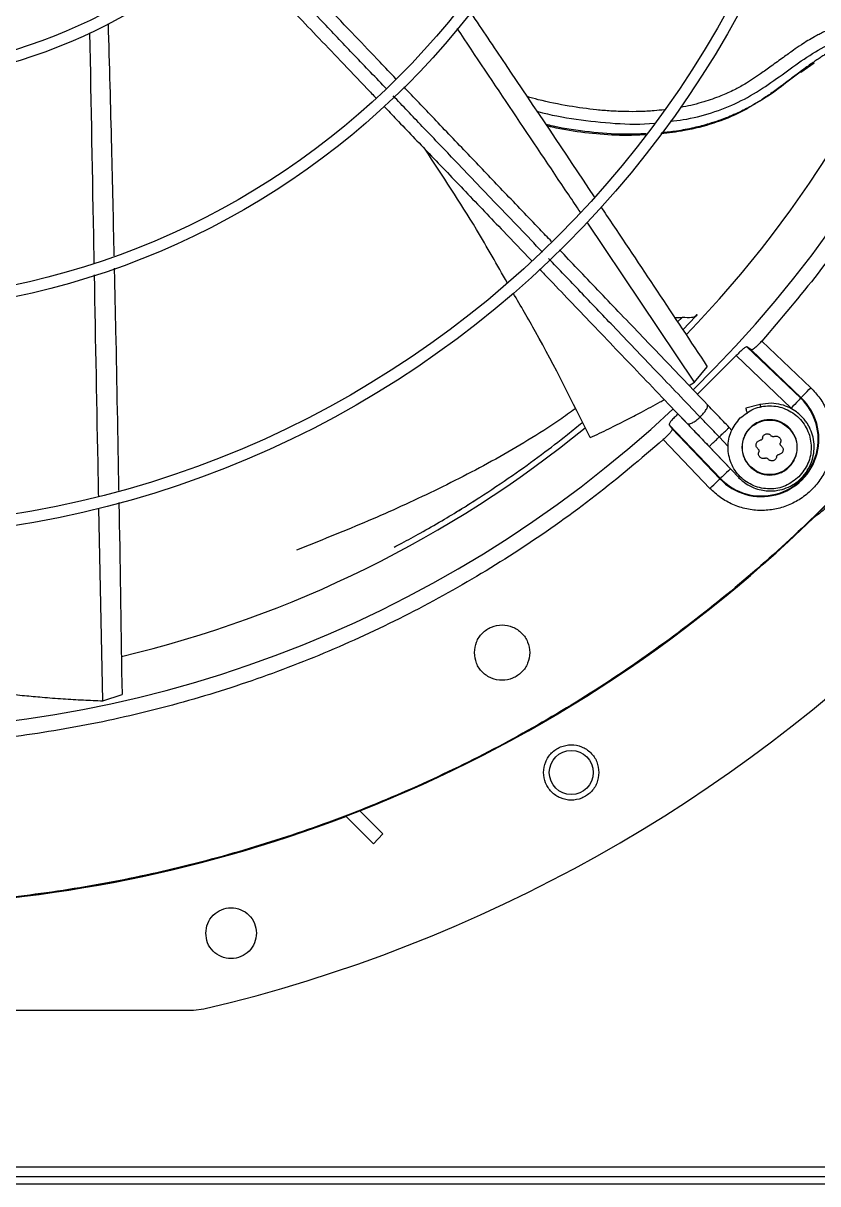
# Model space of a CAD drawing. Header units: inches. Extents: x 1229 to 1453, y -1023 to -720.
# Drawn here: x 1286.54 to 1293.32, y -999.56 to -989.65 of the extents above; entities that cross this region are included whole.
import ezdxf

# ---------------------------------------------------------------- set-up
doc = ezdxf.new("R2010")
doc.units = ezdxf.units.IN
doc.header["$MEASUREMENT"] = 0

msp = doc.modelspace()

# ---------------------------------------------------------------- linework, layer by layer
at = {"color": 18, "linetype": 'Continuous', "lineweight": 25, "true_color": 0x000000}
for p, q in [((1293.1719, -990.071), (1293.2852, -989.9894)), ((1292.2645, -992.7163), (1291.3474, -991.3498)), ((1292.1652, -992.2698), (1292.2771, -992.1517)), ((1292.2689, -992.1586), (1292.2866, -992.1391)), ((1292.2863, -992.1394), (1292.2771, -992.1517)), ((1292.1602, -992.1626), (1292.1199, -992.2017)), ((1292.7485, -992.4409), (1292.7123, -992.414)), ((1292.7123, -992.414), (1293.1707, -992.8522)), ((1292.7485, -992.4409), (1293.1746, -992.8482)), ((1292.8394, -992.3644), (1293.2562, -992.7628)), ((1292.6204, -992.4895), (1292.2905, -992.8195)), ((1293.0891, -992.9376), (1292.6204, -992.4895)), ((1292.2645, -992.7163), (1292.374, -992.5835)), ((1292.2179, -992.7435), (1292.2645, -992.7163)), ((1293.1746, -992.8482), (1293.1707, -992.8522)), ((1292.8238, -992.9065), (1292.7016, -992.9363)), ((1292.123, -992.987), (1292.571, -993.4557)), ((1292.0475, -993.0789), (1292.0743, -993.1151)), ((1292.0475, -993.0789), (1292.4856, -993.5373)), ((1292.4816, -993.5411), (1292.0743, -993.1151)), ((1292.5844, -993.1271), (1292.5605, -993.102)), ((1292.3963, -993.6227), (1291.9979, -993.2059)), ((1292.5513, -993.2634), (1292.4751, -993.1836)), ((1292.3897, -993.2652), (1292.6428, -993.5301)), ((1292.4856, -993.5373), (1292.4816, -993.5411)), ((1287.2151, -995.4348), (1287.1824, -993.7921)), ((1287.2151, -995.4348), (1287.3791, -995.3822)), ((1289.2881, -996.4195), (1289.5239, -996.6553)), ((1289.6058, -996.5701), (1289.4084, -996.3728)), ((1289.5239, -996.6553), (1289.6058, -996.5701)), ((1282.233, -998.0756), (1287.9882, -998.0756)), ((1287.9882, -998.0756), (1288.0785, -998.0651)), ((1271.7734, -999.411), (1298.6274, -999.411)), ((1271.6974, -999.494), (1298.7033, -999.494)), ((1271.6974, -999.557), (1298.7033, -999.557))]:
    msp.add_line(p, q, dxfattribs=at)
at = {"color": 18, "linetype": 'Continuous', "lineweight": 25, "true_color": 0x000000, "flags": 128}
for points in [[(1293.1707, -992.8522), (1293.1689, -992.8541), (1293.1641, -992.8591), (1293.1565, -992.8671), (1293.1463, -992.8777), (1293.134, -992.8906), (1293.12, -992.9052), (1293.1048, -992.9211), (1293.0891, -992.9376)], [(1293.1746, -992.8482), (1293.1764, -992.8463), (1293.1812, -992.8413), (1293.1888, -992.8333), (1293.1989, -992.8227), (1293.2113, -992.8098), (1293.2253, -992.7951), (1293.2404, -992.7793), (1293.2562, -992.7628)], [(1292.3963, -993.6227), (1292.4127, -993.607), (1292.4286, -993.5918), (1292.4432, -993.5778), (1292.4561, -993.5655), (1292.4667, -993.5554), (1292.4747, -993.5477), (1292.4797, -993.5429), (1292.4816, -993.5411)], [(1292.571, -993.4557), (1292.5545, -993.4714), (1292.5387, -993.4866), (1292.524, -993.5006), (1292.5112, -993.5129), (1292.5005, -993.523), (1292.4926, -993.5306), (1292.4875, -993.5355), (1292.4856, -993.5373)]]:
    msp.add_lwpolyline(points, dxfattribs=at)
at = {"color": 18, "linetype": 'Continuous', "lineweight": 25, "true_color": 0x000000}
for centre, radius in [((1285.1106, -985.4772), 11.7126), ((1285.1106, -985.4772), 8.5704), ((1285.1106, -985.4772), 8.472), ((1285.1106, -985.4772), 6.6478), ((1285.1106, -985.4772), 6.5493), ((1285.1106, -985.4772), 4.7037), ((1285.1106, -985.4772), 4.6053), ((1291.213, -996.0468), 0.1875)]:
    msp.add_circle(centre, radius, dxfattribs=at)
for centre, radius, start, end in [((1285.1106, -985.4772), 10.2157, 314.3624, 43.03697), ((1285.1106, -985.4772), 12.9331, 283.26667, 346.73333), ((1285.1106, -985.4772), 9.8425, 316.0273, 341.93053), ((1285.1106, -985.4772), 10.2157, 224.36307, 313.03719), ((1292.8359, -993.2025), 0.4901, 223.70945, 46.29055), ((1292.8359, -993.2025), 0.4845, 223.70945, 46.29055), ((1285.1106, -985.4772), 9.8425, 283.29628, 309.20157), ((1285.1106, -985.4772), 11.7147, 291.53134, 314.20264), ((1285.1106, -985.4772), 11.7147, 250.65335, 290.90006)]:
    msp.add_arc(centre, radius, start, end, dxfattribs=at)
for points, knots in [([(1296.8201, -985.4772), (1296.8153, -985.7326), (1296.8057, -986.2436), (1296.7277, -987.0067), (1296.6035, -987.7632), (1296.4292, -988.51), (1296.2066, -989.2438), (1295.9365, -989.9614), (1295.6201, -990.6599), (1295.2586, -991.3361), (1294.8537, -991.9873), (1294.407, -992.6106), (1293.9206, -993.2033), (1293.3964, -993.763), (1292.8368, -994.2871), (1292.244, -994.7736), (1291.6207, -995.2202), (1290.9696, -995.6252), (1290.2933, -995.9866), (1289.5949, -996.3031), (1288.8772, -996.5732), (1288.1434, -996.7958), (1287.3967, -996.9699), (1286.6401, -997.0948), (1285.877, -997.17), (1285.1106, -997.1951), (1284.3442, -997.17), (1283.5811, -997.0948), (1282.8246, -996.9699), (1282.0778, -996.7958), (1281.344, -996.5732), (1280.6264, -996.3031), (1279.9279, -995.9866), (1279.2517, -995.6252), (1278.6005, -995.2202), (1277.9772, -994.7736), (1277.3845, -994.2871), (1276.8248, -993.763), (1276.3006, -993.2033), (1275.8142, -992.6106), (1275.3675, -991.9873), (1274.9626, -991.3361), (1274.6012, -990.6599), (1274.2847, -989.9614), (1274.0146, -989.2438), (1273.792, -988.51), (1273.6177, -987.7632), (1273.4936, -987.0067), (1273.4156, -986.2436), (1273.4059, -985.7326), (1273.4011, -985.4772)], [0, 0, 0, 0, 0.020833, 0.041667, 0.0625, 0.083333, 0.104167, 0.125, 0.145833, 0.166667, 0.1875, 0.208333, 0.229167, 0.25, 0.270833, 0.291667, 0.3125, 0.333333, 0.354167, 0.375, 0.395833, 0.416667, 0.4375, 0.458333, 0.479167, 0.5, 0.520833, 0.541667, 0.5625, 0.583333, 0.604167, 0.625, 0.645833, 0.666667, 0.6875, 0.708333, 0.729167, 0.75, 0.770833, 0.791667, 0.8125, 0.833333, 0.854167, 0.875, 0.895833, 0.916667, 0.9375, 0.958333, 0.979167, 1, 1, 1, 1]), ([(1295.4628, -985.4772), (1295.4575, -985.7283), (1295.447, -986.2307), (1295.3617, -986.9802), (1295.2261, -987.7218), (1295.0358, -988.4515), (1294.7933, -989.1654), (1294.4994, -989.8598), (1294.156, -990.5311), (1293.7639, -991.175), (1293.3289, -991.7913), (1293.0025, -992.1734), (1292.8394, -992.3644)], [0, 0, 0, 0, 0.1, 0.2, 0.3, 0.4, 0.5, 0.6, 0.7, 0.8, 0.9, 1, 1, 1, 1]), ([(1289.7164, -990.1259), (1289.6712, -990.0786), (1289.5554, -989.9575), (1289.3573, -989.7501), (1289.1318, -989.5141), (1288.9129, -989.2851), (1288.7199, -989.0831), (1288.5655, -988.9215), (1288.4749, -988.8268), (1288.4409, -988.7911)], [0, 0, 0, 0, 0.106778, 0.27357, 0.467156, 0.637764, 0.788021, 0.920206, 1, 1, 1, 1]), ([(1289.639, -990.2159), (1289.5469, -990.1195), (1289.3688, -989.9331), (1289.1096, -989.6619), (1288.8541, -989.3945), (1288.603, -989.1318), (1288.4325, -988.9533), (1288.3506, -988.8676)], [0, 0, 0, 0, 0.215401, 0.416422, 0.604342, 0.810085, 1, 1, 1, 1]), ([(1288.271, -988.9553), (1288.3194, -989.0059), (1288.4353, -989.1272), (1288.6274, -989.3282), (1288.8342, -989.5446), (1289.0427, -989.7628), (1289.2507, -989.9805), (1289.421, -990.1587), (1289.5219, -990.2643), (1289.5472, -990.2908)], [0, 0, 0, 0, 0.113219, 0.271447, 0.450247, 0.598735, 0.761491, 0.940154, 1, 1, 1, 1]), ([(1290.3538, -989.5631), (1290.4519, -989.7083), (1290.8055, -990.2316), (1291.1554, -990.7554), (1291.4083, -991.1338)], [0, 0, 0, 0, 0.277328, 1, 1, 1, 1]), ([(1287.2599, -989.6538), (1287.27, -990.0065), (1287.2892, -990.6687), (1287.3033, -991.3298), (1287.31, -991.6389)], [0, 0, 0, 0, 0.532574, 1, 1, 1, 1]), ([(1293.6182, -989.6533), (1293.6071, -989.6547), (1293.5843, -989.6575), (1293.5493, -989.6641), (1293.5131, -989.6727), (1293.48, -989.6825), (1293.4462, -989.6941), (1293.41, -989.7081), (1293.3687, -989.7263), (1293.3271, -989.7469), (1293.2817, -989.7715), (1293.2312, -989.8012), (1293.1714, -989.8395), (1293.1016, -989.8872), (1293.0161, -989.9483), (1292.9238, -990.0165), (1292.8367, -990.0795), (1292.7613, -990.1309), (1292.6874, -990.1768), (1292.5979, -990.2251), (1292.4824, -990.2773), (1292.3367, -990.3276), (1292.2209, -990.3583), (1292.1535, -990.3691), (1292.1466, -990.3702)], [0, 0, 0, 0, 0.020249, 0.041453, 0.06358, 0.0866, 0.102644, 0.126716, 0.155363, 0.182381, 0.209021, 0.246964, 0.28662, 0.336424, 0.399614, 0.478049, 0.547726, 0.599316, 0.648188, 0.709671, 0.786695, 0.879286, 0.987576, 1, 1, 1, 1]), ([(1287.1421, -991.6989), (1287.1413, -991.6583), (1287.1288, -991.0049), (1287.1169, -990.3498), (1287.1057, -989.7354)], [0, 0, 0, 0, 0.06208, 1, 1, 1, 1]), ([(1291.2908, -991.2655), (1291.2578, -991.2163), (1290.9078, -990.6949), (1290.5572, -990.1712), (1290.2397, -989.697)], [0, 0, 0, 0, 0.0944065, 1, 1, 1, 1]), ([(1292.0575, -990.4886), (1292.0948, -990.4847), (1292.2154, -990.4718), (1292.4119, -990.42), (1292.6406, -990.3319), (1292.846, -990.2117), (1293.0334, -990.0756), (1293.2198, -989.9411), (1293.3858, -989.8427), (1293.5251, -989.786), (1293.5941, -989.7716), (1293.6281, -989.7644)], [0, 0, 0, 0, 0.062061, 0.2004, 0.339028, 0.477389, 0.612625, 0.745151, 0.874644, 0.938101, 1, 1, 1, 1]), ([(1293.7052, -989.7703), (1293.691, -989.7734), (1293.6624, -989.7794), (1293.6163, -989.7952), (1293.5658, -989.8158), (1293.5095, -989.8429), (1293.4619, -989.869), (1293.4273, -989.8893), (1293.4058, -989.9022), (1293.3803, -989.9181), (1293.3509, -989.9369), (1293.3176, -989.9589), (1293.2944, -989.9749), (1293.2822, -989.9833)], [0, 0, 0, 0, 0.1134604, 0.2288291, 0.3287259, 0.4662096, 0.6156037, 0.6557334, 0.7054736, 0.7648016, 0.8336916, 0.9121077, 1, 1, 1, 1]), ([(1293.2822, -989.9833), (1293.2732, -989.9896), (1293.2496, -990.006), (1293.2059, -990.0377), (1293.145, -990.0828), (1293.077, -990.1342), (1293.0138, -990.1819), (1292.9617, -990.2203), (1292.9175, -990.2519), (1292.8651, -990.2881), (1292.8057, -990.3264), (1292.7405, -990.3641), (1292.6585, -990.4072), (1292.5444, -990.4588), (1292.4035, -990.5083), (1292.2552, -990.547), (1292.119, -990.5738), (1292.0254, -990.5835), (1291.9822, -990.588)], [0, 0, 0, 0, 0.022647, 0.059458, 0.112119, 0.18067, 0.238274, 0.278725, 0.316919, 0.352854, 0.412853, 0.465175, 0.50977, 0.604918, 0.722403, 0.813144, 0.913791, 1, 1, 1, 1]), ([(1293.1655, -990.0697), (1293.1355, -990.092), (1293.0387, -990.1641), (1292.9257, -990.2576), (1292.8283, -990.3129), (1292.8033, -990.3271)], [0, 0, 0, 0, 0.250471, 0.807585, 1, 1, 1, 1]), ([(1290.9665, -991.605), (1290.8356, -991.468), (1290.5836, -991.2043), (1290.2415, -990.8464), (1289.9477, -990.5389), (1289.7754, -990.3586), (1289.6922, -990.2716)], [0, 0, 0, 0, 0.30978, 0.596486, 0.805334, 1, 1, 1, 1]), ([(1291.0444, -991.5156), (1291.0107, -991.4804), (1290.8776, -991.3411), (1290.6526, -991.1056), (1290.3639, -990.8035), (1290.0877, -990.5144), (1289.8922, -990.3099), (1289.7941, -990.2072), (1289.7834, -990.196)], [0, 0, 0, 0, 0.080733, 0.319058, 0.536803, 0.768161, 0.974842, 1, 1, 1, 1]), ([(1292.0078, -990.3908), (1291.9786, -990.3942), (1291.9085, -990.4022), (1291.7966, -990.4072), (1291.6733, -990.4077), (1291.551, -990.4024), (1291.3913, -990.3893), (1291.184, -990.3598), (1290.9854, -990.3212), (1290.8672, -990.2876), (1290.8353, -990.2786)], [0, 0, 0, 0, 0.07502, 0.180082, 0.284248, 0.387504, 0.489825, 0.689099, 0.916212, 1, 1, 1, 1]), ([(1289.6145, -990.3612), (1289.6503, -990.3987), (1289.7794, -990.5337), (1290.0116, -990.7767), (1290.3156, -991.0949), (1290.6066, -991.3993), (1290.7937, -991.5951), (1290.8735, -991.6787)], [0, 0, 0, 0, 0.084804, 0.305611, 0.551323, 0.808548, 1, 1, 1, 1]), ([(1292.7942, -990.3324), (1292.7512, -990.3591), (1292.6378, -990.4294), (1292.4301, -990.509), (1292.1988, -990.5716), (1292.0442, -990.5884), (1291.9762, -990.5959)], [0, 0, 0, 0, 0.180134, 0.474516, 0.768977, 1, 1, 1, 1]), ([(1290.9192, -990.4038), (1290.9222, -990.4046), (1291.0321, -990.4354), (1291.2553, -990.4755), (1291.5868, -990.5108), (1291.8115, -990.5185), (1291.9212, -990.5053), (1291.9213, -990.5053)], [0, 0, 0, 0, 0.009339, 0.33831, 0.668437, 0.999941, 1, 1, 1, 1]), ([(1291.8534, -990.595), (1291.791, -990.5979), (1291.6299, -990.6055), (1291.3634, -990.5818), (1291.1388, -990.551), (1291.0155, -990.5207), (1290.994, -990.5155)], [0, 0, 0, 0, 0.2176729, 0.5612923, 0.9236617, 1, 1, 1, 1]), ([(1291.8457, -990.6052), (1291.7831, -990.608), (1291.6331, -990.6146), (1291.3944, -990.5958), (1291.1751, -990.5684), (1291.0459, -990.5383), (1291.0026, -990.5283)], [0, 0, 0, 0, 0.222117, 0.53282, 0.843555, 1, 1, 1, 1]), ([(1290.6677, -991.8694), (1290.5811, -991.716), (1290.3614, -991.3269), (1290.1149, -990.9543), (1289.9656, -990.7286)], [0, 0, 0, 0, 0.394211, 1, 1, 1, 1]), ([(1291.4648, -991.2182), (1291.4814, -991.243), (1291.7865, -991.6983), (1292.0884, -992.1532), (1292.374, -992.5835)], [0, 0, 0, 0, 0.054286, 1, 1, 1, 1]), ([(1292.312, -993.013), (1292.1866, -992.8818), (1291.9401, -992.6238), (1291.5991, -992.267), (1291.2935, -991.9472), (1291.1095, -991.7546), (1291.019, -991.66)], [0, 0, 0, 0, 0.292964, 0.576036, 0.791578, 1, 1, 1, 1]), ([(1292.3729, -992.9058), (1292.2429, -992.7697), (1291.9908, -992.5059), (1291.6217, -992.1197), (1291.3316, -991.8161), (1291.1639, -991.6407), (1291.1124, -991.5868)], [0, 0, 0, 0, 0.311687, 0.604241, 0.878427, 1, 1, 1, 1]), ([(1287.3123, -991.7437), (1287.3164, -991.9207), (1287.331, -992.5541), (1287.3423, -993.1858), (1287.3504, -993.641)], [0, 0, 0, 0, 0.279322, 1, 1, 1, 1]), ([(1290.9415, -991.7498), (1290.9563, -991.7653), (1291.0983, -991.9139), (1291.3752, -992.2037), (1291.7811, -992.6284), (1292.0588, -992.919), (1292.2022, -993.069)], [0, 0, 0, 0, 0.034881, 0.334857, 0.656456, 1, 1, 1, 1]), ([(1287.1804, -993.6895), (1287.1792, -993.6297), (1287.1667, -993.001), (1287.1548, -992.3701), (1287.144, -991.7993)], [0, 0, 0, 0, 0.095129, 1, 1, 1, 1]), ([(1291.3747, -993.1893), (1291.2243, -992.8857), (1291.0173, -992.4678), (1290.7818, -992.0656), (1290.7174, -991.9556)], [0, 0, 0, 0, 0.726612, 1, 1, 1, 1]), ([(1292.2771, -992.1517), (1292.2667, -992.1575), (1292.2448, -992.1696), (1292.1893, -992.165), (1292.1602, -992.1626)], [0, 0, 0, 0, 0.475866, 1, 1, 1, 1]), ([(1292.0943, -992.1633), (1292.1048, -992.1632), (1292.1274, -992.1631), (1292.1488, -992.1628), (1292.1602, -992.1626)], [0, 0, 0, 0, 0.464568, 1, 1, 1, 1]), ([(1292.7123, -992.414), (1292.7094, -992.414), (1292.7036, -992.414), (1292.681, -992.4307), (1292.652, -992.4567), (1292.6308, -992.4787), (1292.6204, -992.4895)], [0, 0, 0, 0, 0.252626, 0.50325, 0.755221, 1, 1, 1, 1]), ([(1292.8394, -992.3644), (1292.8292, -992.3754), (1292.8085, -992.3979), (1292.7798, -992.4242), (1292.7572, -992.4409), (1292.7514, -992.4409), (1292.7485, -992.4409)], [0, 0, 0, 0, 0.24423, 0.496401, 0.7472, 1, 1, 1, 1]), ([(1293.2562, -992.7628), (1293.2831, -992.7917), (1293.3379, -992.8503), (1293.3969, -992.9576), (1293.435, -993.0752), (1293.4481, -993.1974), (1293.437, -993.3174), (1293.4031, -993.4324), (1293.3469, -993.5398), (1293.2689, -993.6355), (1293.1732, -993.7135), (1293.0659, -993.7697), (1292.9509, -993.8036), (1292.8308, -993.8147), (1292.7086, -993.8015), (1292.5911, -993.7634), (1292.4837, -993.7045), (1292.4251, -993.6497), (1292.3963, -993.6227)], [0, 0, 0, 0, 0.060995, 0.124061, 0.187994, 0.251491, 0.313298, 0.373713, 0.436213, 0.5, 0.563787, 0.626287, 0.686703, 0.74851, 0.812006, 0.875939, 0.939005, 1, 1, 1, 1]), ([(1291.2471, -992.9423), (1291.203, -992.9742), (1291.0694, -993.071), (1290.8431, -993.2135), (1290.4764, -993.4275), (1290.0106, -993.6639), (1289.444, -993.9204), (1289.0602, -994.0727), (1288.8681, -994.1489)], [0, 0, 0, 0, 0.0577, 0.174857, 0.292286, 0.527695, 0.763644, 1, 1, 1, 1]), ([(1291.3747, -993.1893), (1291.4274, -993.1642), (1291.5292, -993.1157), (1291.675, -993.0424), (1291.821, -992.9662), (1291.9304, -992.9075), (1291.9946, -992.8713), (1292.0067, -992.8644)], [0, 0, 0, 0, 0.2465312, 0.4760227, 0.6884177, 0.9413045, 1, 1, 1, 1]), ([(1292.312, -993.013), (1292.3225, -993.0023), (1292.3436, -992.9808), (1292.3664, -992.9481), (1292.3788, -992.9201), (1292.3749, -992.9106), (1292.3729, -992.9058)], [0, 0, 0, 0, 0.2429508, 0.4859047, 0.7429515, 1, 1, 1, 1]), ([(1292.5605, -993.102), (1292.5287, -993.0688), (1292.4651, -993.0022), (1292.4036, -992.9379), (1292.3729, -992.9058)], [0, 0, 0, 0, 0.500001, 1, 1, 1, 1]), ([(1292.6412, -993.5285), (1292.6618, -993.5474), (1292.7007, -993.5832), (1292.7676, -993.6175), (1292.8301, -993.6368), (1292.8987, -993.6462), (1292.9718, -993.6422), (1293.0492, -993.6207), (1293.1187, -993.5849), (1293.18, -993.5346), (1293.2297, -993.4722), (1293.2651, -993.4007), (1293.2847, -993.3234), (1293.2875, -993.2442), (1293.2742, -993.1683), (1293.2514, -993.1106), (1293.2276, -993.069), (1293.2052, -993.0371), (1293.1746, -993.0025), (1293.1319, -992.9657), (1293.0749, -992.931), (1293.0027, -992.9044), (1292.9158, -992.8913), (1292.8551, -992.9014), (1292.8231, -992.9067)], [0, 0, 0, 0, 0.053383, 0.100934, 0.142644, 0.178507, 0.233213, 0.281771, 0.331519, 0.382115, 0.432747, 0.483378, 0.53401, 0.584641, 0.634227, 0.680757, 0.702881, 0.726042, 0.755415, 0.791313, 0.833729, 0.882655, 0.938083, 1, 1, 1, 1]), ([(1292.6549, -993.0215), (1292.6915, -992.9925), (1292.7646, -992.9344), (1292.906, -992.909), (1293.0445, -992.9361), (1293.1626, -993.015), (1293.2415, -993.133), (1293.2686, -993.2716), (1293.2431, -993.4129), (1293.1851, -993.486), (1293.156, -993.5226)], [0, 0, 0, 0, 0.125, 0.25, 0.375, 0.5, 0.625, 0.75, 0.875, 1, 1, 1, 1]), ([(1292.702, -992.9378), (1292.7019, -992.9374), (1292.7015, -992.9358), (1292.7042, -992.9468), (1292.7082, -992.9632), (1292.7119, -992.9784), (1292.7129, -992.9828)], [0, 0, 0, 0, 0.124221, 0.489439, 0.854973, 1, 1, 1, 1]), ([(1292.8231, -992.9067), (1292.8234, -992.908), (1292.8239, -992.9103), (1292.8278, -992.9263), (1292.8294, -992.9328)], [0, 0, 0, 0, 0.588459, 1, 1, 1, 1]), ([(1292.123, -992.987), (1292.1121, -992.9974), (1292.0901, -993.0186), (1292.0641, -993.0476), (1292.0475, -993.0701), (1292.0475, -993.076), (1292.0475, -993.0789)], [0, 0, 0, 0, 0.244785, 0.49675, 0.747374, 1, 1, 1, 1]), ([(1292.2022, -993.069), (1292.2068, -993.0712), (1292.2161, -993.0755), (1292.2447, -993.0644), (1292.2784, -993.0431), (1292.3008, -993.023), (1292.312, -993.013)], [0, 0, 0, 0, 0.257048, 0.514095, 0.757047, 1, 1, 1, 1]), ([(1292.4751, -993.1836), (1292.4441, -993.1512), (1292.3888, -993.0933), (1292.3355, -993.0376), (1292.312, -993.013)], [0, 0, 0, 0, 0.559898, 1, 1, 1, 1]), ([(1293.156, -993.5226), (1293.1195, -993.5516), (1293.0464, -993.6097), (1292.905, -993.6351), (1292.7665, -993.608), (1292.6484, -993.5291), (1292.5695, -993.4111), (1292.5424, -993.2725), (1292.5679, -993.1312), (1292.6259, -993.0581), (1292.6549, -993.0215)], [0, 0, 0, 0, 0.1250001, 0.2500001, 0.3750001, 0.5000002, 0.625, 0.7500001, 0.8750002, 1, 1, 1, 1]), ([(1293.0725, -993.105), (1293.0481, -993.0857), (1292.9994, -993.047), (1292.9052, -993.03), (1292.8128, -993.0481), (1292.7341, -993.1007), (1292.6815, -993.1794), (1292.6634, -993.2717), (1292.6804, -993.366), (1292.7191, -993.4147), (1292.7385, -993.4391)], [0, 0, 0, 0, 0.125, 0.25, 0.375, 0.5, 0.625, 0.75, 0.875, 1, 1, 1, 1]), ([(1292.7409, -993.4366), (1292.7218, -993.4126), (1292.6837, -993.3646), (1292.667, -993.2717), (1292.6848, -993.1807), (1292.7366, -993.1032), (1292.8142, -993.0513), (1292.9052, -993.0335), (1292.998, -993.0502), (1293.0461, -993.0884), (1293.0701, -993.1075)], [0, 0, 0, 0, 0.125, 0.25, 0.375, 0.5, 0.625, 0.75, 0.875, 1, 1, 1, 1]), ([(1290.4295, -993.7002), (1290.5232, -993.6383), (1290.7009, -993.521), (1290.951, -993.3398), (1291.1501, -993.1884), (1291.2655, -993.0939), (1291.3076, -993.0594)], [0, 0, 0, 0, 0.317134, 0.6013782, 0.8544537, 1, 1, 1, 1]), ([(1292.0743, -993.1151), (1292.0743, -993.118), (1292.0743, -993.1238), (1292.0576, -993.1463), (1292.0313, -993.1751), (1292.0089, -993.1958), (1291.9979, -993.2059)], [0, 0, 0, 0, 0.2528, 0.5036, 0.755766, 1, 1, 1, 1]), ([(1292.2022, -993.069), (1292.2329, -993.1011), (1292.2943, -993.1654), (1292.3579, -993.232), (1292.3897, -993.2652)], [0, 0, 0, 0, 0.499999, 1, 1, 1, 1]), ([(1292.4751, -993.1836), (1292.4859, -993.1733), (1292.5077, -993.1525), (1292.5359, -993.1255), (1292.5564, -993.1059), (1292.5591, -993.1033), (1292.5605, -993.102)], [0, 0, 0, 0, 0.242952, 0.485904, 0.74295, 1, 1, 1, 1]), ([(1292.7385, -993.4391), (1292.7628, -993.4584), (1292.8116, -993.4971), (1292.9058, -993.5141), (1292.9982, -993.496), (1293.0769, -993.4434), (1293.1295, -993.3647), (1293.1475, -993.2724), (1293.1306, -993.1781), (1293.0919, -993.1294), (1293.0725, -993.105)], [0, 0, 0, 0, 0.125, 0.25, 0.375, 0.5, 0.625, 0.75, 0.875, 1, 1, 1, 1]), ([(1293.0701, -993.1075), (1293.0892, -993.1315), (1293.1273, -993.1795), (1293.144, -993.2724), (1293.1262, -993.3634), (1293.0744, -993.4409), (1292.9968, -993.4928), (1292.9058, -993.5106), (1292.8129, -993.4939), (1292.7649, -993.4557), (1292.7409, -993.4366)], [0, 0, 0, 0, 0.125, 0.25, 0.375, 0.5, 0.625, 0.75, 0.875, 1, 1, 1, 1]), ([(1291.9979, -993.2059), (1291.8068, -993.3691), (1291.4248, -993.6954), (1290.8084, -994.1304), (1290.1646, -994.5225), (1289.4932, -994.866), (1288.7989, -995.1599), (1288.0849, -995.4024), (1287.3552, -995.5925), (1286.6137, -995.7289), (1285.8641, -995.8111), (1285.1106, -995.8385), (1284.3571, -995.8111), (1283.6076, -995.7289), (1282.866, -995.5925), (1282.1363, -995.4024), (1281.4224, -995.1599), (1280.728, -994.866), (1280.0567, -994.5225), (1279.4128, -994.1304), (1278.7965, -993.6954), (1278.4144, -993.3691), (1278.2234, -993.2059)], [0, 0, 0, 0, 0.05, 0.1, 0.15, 0.2, 0.25, 0.3, 0.35, 0.4, 0.45, 0.5, 0.55, 0.6, 0.65, 0.7, 0.75, 0.8, 0.85, 0.9, 0.95, 1, 1, 1, 1]), ([(1292.3897, -993.2652), (1292.391, -993.2639), (1292.3938, -993.2614), (1292.4142, -993.2418), (1292.4425, -993.2148), (1292.4642, -993.194), (1292.4751, -993.1836)], [0, 0, 0, 0, 0.25705, 0.514096, 0.757048, 1, 1, 1, 1]), ([(1292.8058, -993.2839), (1292.8027, -993.281), (1292.7968, -993.2756), (1292.7915, -993.2646), (1292.7895, -993.2531), (1292.7909, -993.2413), (1292.7955, -993.2305), (1292.8031, -993.2215), (1292.8131, -993.2147), (1292.8209, -993.2129), (1292.8251, -993.212)], [0, 0, 0, 0, 0.136224, 0.254552, 0.379562, 0.499975, 0.620366, 0.745378, 0.863732, 1, 1, 1, 1]), ([(1292.8454, -993.1916), (1292.8448, -993.1942), (1292.8437, -993.1992), (1292.8389, -993.2055), (1292.8326, -993.2102), (1292.8276, -993.2114), (1292.8251, -993.212)], [0, 0, 0, 0, 0.25602, 0.500002, 0.743957, 1, 1, 1, 1]), ([(1292.8454, -993.1916), (1292.8463, -993.1875), (1292.8481, -993.1797), (1292.855, -993.1696), (1292.8639, -993.1621), (1292.8748, -993.1574), (1292.8865, -993.156), (1292.898, -993.1581), (1292.909, -993.1633), (1292.9144, -993.1692), (1292.9173, -993.1724)], [0, 0, 0, 0, 0.136252, 0.254614, 0.379608, 0.500024, 0.620414, 0.745448, 0.863763, 1, 1, 1, 1]), ([(1292.9451, -993.1798), (1292.9426, -993.1806), (1292.9377, -993.1821), (1292.9299, -993.1811), (1292.9226, -993.178), (1292.9191, -993.1743), (1292.9173, -993.1724)], [0, 0, 0, 0, 0.255956, 0.49988, 0.743891, 1, 1, 1, 1]), ([(1292.9451, -993.1798), (1292.9492, -993.1785), (1292.9568, -993.1761), (1292.9689, -993.1771), (1292.98, -993.1809), (1292.9861, -993.186), (1292.989, -993.1885)], [0, 0, 0, 0, 0.27249, 0.509192, 0.75919, 1, 1, 1, 1]), ([(1292.989, -993.1885), (1292.9915, -993.1915), (1292.9966, -993.1975), (1293.0005, -993.2088), (1293.0014, -993.2209), (1292.999, -993.2285), (1292.9977, -993.2324)], [0, 0, 0, 0, 0.240774, 0.490786, 0.736609, 1, 1, 1, 1]), ([(1293.0052, -993.2602), (1293.0033, -993.2584), (1292.9995, -993.2549), (1292.9964, -993.2477), (1292.9955, -993.2399), (1292.997, -993.235), (1292.9977, -993.2324)], [0, 0, 0, 0, 0.256075, 0.500106, 0.744003, 1, 1, 1, 1]), ([(1292.8058, -993.2839), (1292.8077, -993.2857), (1292.8115, -993.2892), (1292.8146, -993.2964), (1292.8155, -993.3043), (1292.814, -993.3092), (1292.8132, -993.3117)], [0, 0, 0, 0, 0.2560619, 0.5000918, 0.7459722, 1, 1, 1, 1]), ([(1292.822, -993.3556), (1292.8195, -993.3526), (1292.8144, -993.3466), (1292.8105, -993.3355), (1292.8096, -993.3234), (1292.812, -993.3157), (1292.8132, -993.3117)], [0, 0, 0, 0, 0.240813, 0.490878, 0.727518, 1, 1, 1, 1]), ([(1292.9656, -993.3525), (1292.9662, -993.3499), (1292.9673, -993.3449), (1292.972, -993.3386), (1292.9784, -993.3339), (1292.9834, -993.3327), (1292.9859, -993.3321)], [0, 0, 0, 0, 0.256029, 0.499999, 0.743953, 1, 1, 1, 1]), ([(1293.0052, -993.2602), (1293.0083, -993.2631), (1293.0142, -993.2685), (1293.0194, -993.2794), (1293.0215, -993.291), (1293.0201, -993.3027), (1293.0155, -993.3135), (1293.0081, -993.3224), (1292.9981, -993.3294), (1292.9901, -993.3312), (1292.9859, -993.3321)], [0, 0, 0, 0, 0.133492, 0.255987, 0.378465, 0.499254, 0.621539, 0.739535, 0.861871, 1, 1, 1, 1]), ([(1292.8659, -993.3643), (1292.8618, -993.3656), (1292.8542, -993.368), (1292.8421, -993.367), (1292.831, -993.3632), (1292.8249, -993.3581), (1292.822, -993.3556)], [0, 0, 0, 0, 0.272458, 0.509122, 0.759161, 1, 1, 1, 1]), ([(1292.8659, -993.3643), (1292.8684, -993.3635), (1292.8733, -993.362), (1292.8811, -993.363), (1292.8884, -993.3661), (1292.8919, -993.3698), (1292.8937, -993.3718)], [0, 0, 0, 0, 0.255969, 0.499889, 0.743897, 1, 1, 1, 1]), ([(1292.9656, -993.3525), (1292.9646, -993.3566), (1292.9629, -993.3644), (1292.956, -993.3745), (1292.9471, -993.382), (1292.9362, -993.3867), (1292.9244, -993.3881), (1292.9129, -993.386), (1292.902, -993.3808), (1292.8966, -993.3749), (1292.8937, -993.3718)], [0, 0, 0, 0, 0.136251, 0.254616, 0.37961, 0.500023, 0.620418, 0.745446, 0.863767, 1, 1, 1, 1]), ([(1292.6412, -993.5285), (1292.6418, -993.528), (1292.6424, -993.5273), (1292.6505, -993.5196), (1292.652, -993.5182)], [0, 0, 0, 0, 0.812992, 1, 1, 1, 1]), ([(1287.3523, -993.7432), (1287.3529, -993.7726), (1287.3634, -994.3203), (1287.3714, -994.8659), (1287.3791, -995.3822)], [0, 0, 0, 0, 0.053739, 1, 1, 1, 1]), ([(1289.7003, -994.124), (1289.7223, -994.1126), (1289.7978, -994.0733), (1289.9341, -993.9985), (1290.1044, -993.9012), (1290.2725, -993.8004), (1290.3786, -993.7327), (1290.4295, -993.7002)], [0, 0, 0, 0, 0.088223, 0.302815, 0.554094, 0.78648, 1, 1, 1, 1]), ([(1290.2312, -993.8237), (1290.278, -993.7954), (1290.3429, -993.756), (1290.4062, -993.7145), (1290.4239, -993.7029)], [0, 0, 0, 0, 0.71875, 1, 1, 1, 1]), ([(1290.3862, -995.0239), (1290.3898, -994.993), (1290.3969, -994.9312), (1290.4515, -994.8525), (1290.5296, -994.8), (1290.6224, -994.7815), (1290.7153, -994.8), (1290.7934, -994.8525), (1290.848, -994.9312), (1290.8551, -994.993), (1290.8586, -995.0239)], [0, 0, 0, 0, 0.125, 0.25, 0.375, 0.5, 0.625, 0.75, 0.875, 1, 1, 1, 1]), ([(1290.8586, -995.0239), (1290.8551, -995.0548), (1290.848, -995.1167), (1290.7934, -995.1953), (1290.7153, -995.2478), (1290.6224, -995.2663), (1290.5296, -995.2478), (1290.4515, -995.1953), (1290.3969, -995.1167), (1290.3898, -995.0548), (1290.3862, -995.0239)], [0, 0, 0, 0, 0.124999, 0.249999, 0.375, 0.5, 0.625, 0.750001, 0.875001, 1, 1, 1, 1]), ([(1286.2108, -995.3517), (1286.2688, -995.359), (1286.3806, -995.3733), (1286.5429, -995.3904), (1286.7069, -995.4054), (1286.8743, -995.4179), (1287.047, -995.4282), (1287.1598, -995.4326), (1287.2151, -995.4348)], [0, 0, 0, 0, 0.173712, 0.335418, 0.485077, 0.663267, 0.834916, 1, 1, 1, 1]), ([(1290.9768, -996.0468), (1290.9803, -996.016), (1290.9873, -995.9544), (1291.0415, -995.876), (1291.119, -995.8234), (1291.2112, -995.8045), (1291.304, -995.8221), (1291.3828, -995.8741), (1291.4383, -995.9531), (1291.4456, -996.0155), (1291.4492, -996.0468)], [0, 0, 0, 0, 0.1245787, 0.2488756, 0.3733746, 0.4977488, 0.6221017, 0.7475156, 0.8737592, 1, 1, 1, 1]), ([(1291.4492, -996.0468), (1291.4456, -996.0778), (1291.4385, -996.1399), (1291.3834, -996.2187), (1291.3048, -996.2712), (1291.2115, -996.2892), (1291.1184, -996.27), (1291.0407, -996.2168), (1290.9871, -996.1382), (1290.9802, -996.0771), (1290.9768, -996.0468)], [0, 0, 0, 0, 0.125491, 0.250965, 0.376433, 0.501905, 0.627389, 0.752882, 0.877235, 1, 1, 1, 1]), ([(1288.0937, -997.4181), (1288.0969, -997.3897), (1288.1035, -997.333), (1288.1535, -997.2611), (1288.2247, -997.2131), (1288.3094, -997.196), (1288.3942, -997.2125), (1288.4661, -997.2602), (1288.5168, -997.3324), (1288.5234, -997.3895), (1288.5267, -997.4181)], [0, 0, 0, 0, 0.125513, 0.249985, 0.374392, 0.498894, 0.623258, 0.74794, 0.873831, 1, 1, 1, 1]), ([(1288.5267, -997.4181), (1288.5235, -997.4465), (1288.5169, -997.5033), (1288.4667, -997.5755), (1288.3949, -997.6236), (1288.3095, -997.6403), (1288.2243, -997.6231), (1288.1528, -997.5746), (1288.1032, -997.5025), (1288.0968, -997.4461), (1288.0937, -997.4181)], [0, 0, 0, 0, 0.125242, 0.2504812, 0.3757082, 0.5009312, 0.6261611, 0.7514052, 0.8764877, 1, 1, 1, 1])]:
    msp.add_open_spline(points, degree=3, knots=knots, dxfattribs=at)
msp.add_open_spline([(1293.5086, -993.6446), (1293.4761, -993.689), (1293.411, -993.7776), (1293.3224, -993.8427), (1293.2781, -993.8752)], degree=3, dxfattribs=at)

doc.saveas('drawing.dxf')
